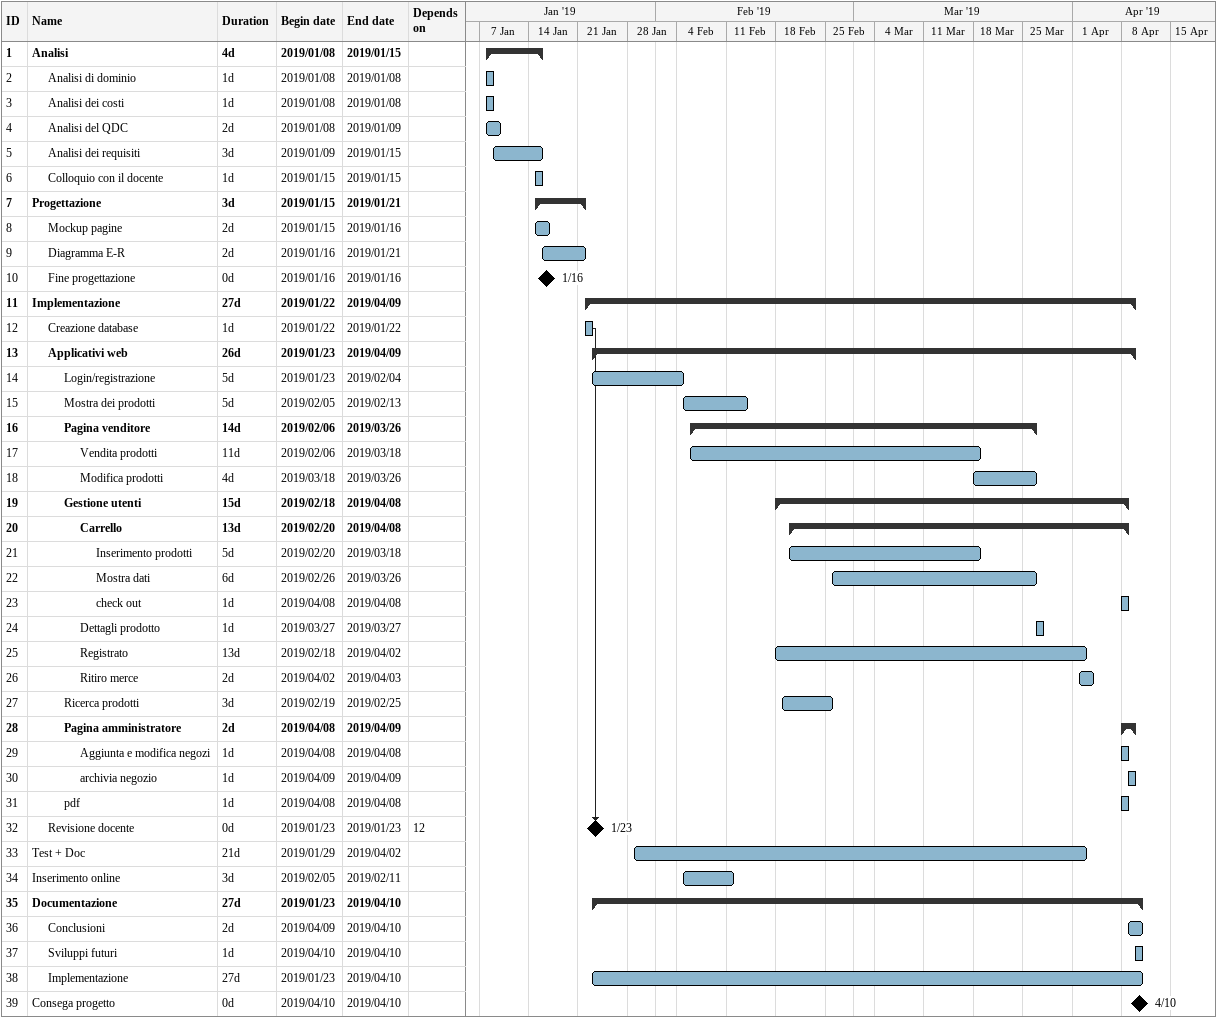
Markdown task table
| ID | Level | Task | Duration | Start | Finish | Predecessors |
|---|---|---|---|---|---|---|
| 1 | 1 | **Analisi** | 4d | 2019-01-08 | 2019-01-15 |  |
| 2 | 2 | Analisi di dominio | 1d | 2019-01-08 | 2019-01-08 |  |
| 3 | 2 | Analisi dei costi | 1d | 2019-01-08 | 2019-01-08 |  |
| 4 | 2 | Analisi del QDC | 2d | 2019-01-08 | 2019-01-09 |  |
| 5 | 2 | Analisi dei requisiti | 3d | 2019-01-09 | 2019-01-15 |  |
| 6 | 2 | Colloquio con il docente | 1d | 2019-01-15 | 2019-01-15 |  |
| 7 | 1 | **Progettazione** | 3d | 2019-01-15 | 2019-01-21 |  |
| 8 | 2 | Mockup pagine | 2d | 2019-01-15 | 2019-01-16 |  |
| 9 | 2 | Diagramma E-R | 2d | 2019-01-16 | 2019-01-21 |  |
| 10 | 2 | Fine progettazione | 0d | 2019-01-16 | 2019-01-16 |  |
| 11 | 1 | **Implementazione** | 27d | 2019-01-22 | 2019-04-09 |  |
| 12 | 2 | Creazione database | 1d | 2019-01-22 | 2019-01-22 |  |
| 13 | 2 | **Applicativi web** | 26d | 2019-01-23 | 2019-04-09 |  |
| 14 | 3 | Login/registrazione | 5d | 2019-01-23 | 2019-02-04 |  |
| 15 | 3 | Mostra dei prodotti | 5d | 2019-02-05 | 2019-02-13 |  |
| 16 | 3 | **Pagina venditore** | 14d | 2019-02-06 | 2019-03-26 |  |
| 17 | 4 | Vendita prodotti | 11d | 2019-02-06 | 2019-03-18 |  |
| 18 | 4 | Modifica prodotti | 4d | 2019-03-18 | 2019-03-26 |  |
| 19 | 3 | **Gestione utenti** | 15d | 2019-02-18 | 2019-04-08 |  |
| 20 | 4 | **Carrello** | 13d | 2019-02-20 | 2019-04-08 |  |
| 21 | 5 | Inserimento prodotti | 5d | 2019-02-20 | 2019-03-18 |  |
| 22 | 5 | Mostra dati | 6d | 2019-02-26 | 2019-03-26 |  |
| 23 | 5 | check out | 1d | 2019-04-08 | 2019-04-08 |  |
| 24 | 4 | Dettagli prodotto | 1d | 2019-03-27 | 2019-03-27 |  |
| 25 | 4 | Registrato | 13d | 2019-02-18 | 2019-04-02 |  |
| 26 | 4 | Ritiro merce | 2d | 2019-04-02 | 2019-04-03 |  |
| 27 | 3 | Ricerca prodotti | 3d | 2019-02-19 | 2019-02-25 |  |
| 28 | 3 | **Pagina amministratore** | 2d | 2019-04-08 | 2019-04-09 |  |
| 29 | 4 | Aggiunta e modifica negozi | 1d | 2019-04-08 | 2019-04-08 |  |
| 30 | 4 | archivia negozio | 1d | 2019-04-09 | 2019-04-09 |  |
| 31 | 3 | pdf | 1d | 2019-04-08 | 2019-04-08 |  |
| 32 | 2 | Revisione docente | 0d | 2019-01-23 | 2019-01-23 | 12 |
| 33 | 1 | Test + Doc | 21d | 2019-01-29 | 2019-04-02 |  |
| 34 | 1 | Inserimento online | 3d | 2019-02-05 | 2019-02-11 |  |
| 35 | 1 | **Documentazione** | 27d | 2019-01-23 | 2019-04-10 |  |
| 36 | 2 | Conclusioni | 2d | 2019-04-09 | 2019-04-10 |  |
| 37 | 2 | Sviluppi futuri | 1d | 2019-04-10 | 2019-04-10 |  |
| 38 | 2 | Implementazione | 27d | 2019-01-23 | 2019-04-10 |  |
| 39 | 1 | Consega progetto | 0d | 2019-04-10 | 2019-04-10 |  |
